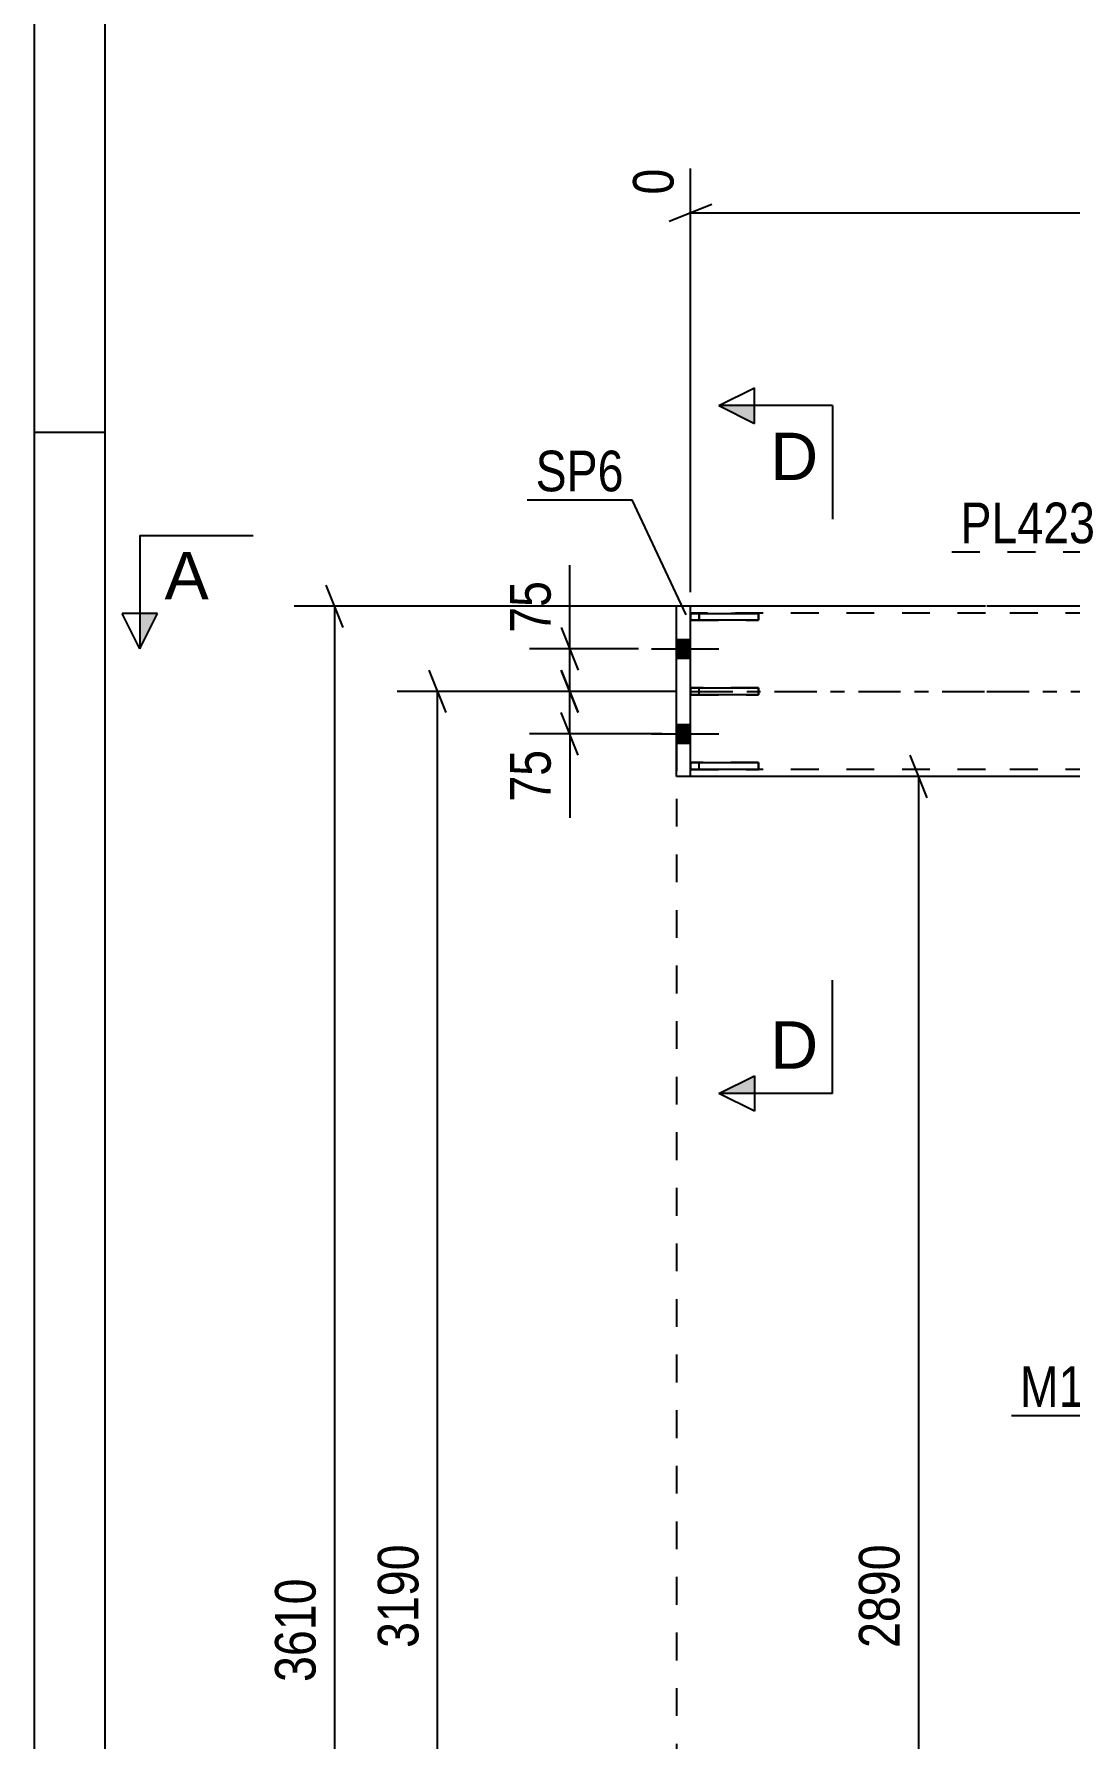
# Model space of a CAD drawing. Header units: millimetres. Extents: x -46 to 795, y -429 to 165.
# Drawn here: x -46.3 to 26.8, y -73.9 to 46.4 of the extents above; entities that cross this region are included whole.
import ezdxf

# ---------------------------------------------------------------- set-up
doc = ezdxf.new("R2010")
doc.units = ezdxf.units.MM
doc.linetypes.add('DXK_LINE_DOT2', pattern=[3.9198, 1.9599, -1.9599])
doc.linetypes.add('DXK_LINE_DOT3', pattern=[5.9187, 2.979, -0.9799, 0.9799, -0.9799])
doc.styles.add('Arial', font='ARIAL.TTF', dxfattribs={"height": 0.2})
doc.styles.add('Arial Narrow', font='ARIALN.TTF', dxfattribs={"height": 0.2})

# ---------------------------------------------------------------- blocks, each defined once
blk = doc.blocks.new('Unknown-761550471-1135')
at = {"color": 5, "linetype": 'Continuous'}
for p, q in [((-46.31, 165.26), (-46.31, -428.74)), ((-41.31, 160.26), (-41.31, -423.74)), ((-41.31, 18.26), (-46.31, 18.26))]:
    blk.add_line(p, q, dxfattribs=at)
blk = doc.blocks.new('Part-761550471-4881 - 4741')
at = {"color": 2, "linetype": 'Continuous'}
for p, q in [((-1, -6), (-1, 6)), ((0, 6), (-1, 6)), ((0, -6), (0, 6)), ((0, -6), (-1, -6))]:
    blk.add_line(p, q, dxfattribs=at)
blk = doc.blocks.new('Part-761550471-4994 - 4741')
at = {"color": 7, "linetype": 'DXK_LINE_DOT2'}
for p, q in [((4.8, -5.02), (0, -5.02)), ((0, -5.02), (0, -5.5)), ((0, -5.5), (4.8, -5.5)), ((0.6, -5.5), (0.6, -5.02)), ((4.8, -5.5), (4.8, -5.02))]:
    blk.add_line(p, q, dxfattribs=at)
blk = doc.blocks.new('Part-761550471-4995 - 4741')
at = {"color": 7, "linetype": 'DXK_LINE_DOT2'}
for p, q in [((4.8, 5.5), (0, 5.5)), ((0, 5.5), (0, 5.02)), ((0, 5.02), (4.8, 5.02)), ((0.6, 5.5), (0.6, 5.02)), ((4.8, 5.02), (4.8, 5.5))]:
    blk.add_line(p, q, dxfattribs=at)
blk = doc.blocks.new('Part-761550471-4996 - 4741')
at = {"color": 7, "linetype": 'DXK_LINE_DOT2'}
for p, q in [((4.8, 0.24), (0, 0.24)), ((0, 0.24), (0, -0.24)), ((0.6, -0.24), (0.6, 0.24)), ((4.8, -0.24), (4.8, 0.24)), ((0, -0.24), (4.8, -0.24))]:
    blk.add_line(p, q, dxfattribs=at)
blk = doc.blocks.new('Part-761550471-5002 - 4741')
at = {"color": 2, "linetype": 'Continuous'}
for p, q in [((20.8, 6), (0, 6)), ((85.04, 6), (20.9, 6)), ((20.8, -6), (0, -6)), ((36.9, -6), (20.9, -6))]:
    blk.add_line(p, q, dxfattribs=at)
at = {"color": 7, "linetype": 'DXK_LINE_DOT2'}
for p, q in [((0, -6), (0, 6)), ((20.8, 5.52), (0, 5.52)), ((608.54, 5.52), (20.9, 5.52)), ((20.8, -5.52), (0, -5.52)), ((608.54, -5.52), (20.9, -5.52))]:
    blk.add_line(p, q, dxfattribs=at)
at = {"color": 7, "linetype": 'DXK_LINE_DOT3'}
for p, q in [((0, 0), (20.8, 0)), ((20.9, 0), (608.54, 0))]:
    blk.add_line(p, q, dxfattribs=at)
blk = doc.blocks.new('Part-761550471-5035 - 4741')
at = {"color": 2, "linetype": 'Continuous'}
for p, q in [((0, -5.5), (0, -5.02)), ((0, -5.02), (4.8, -5.02)), ((4.8, -5.5), (0, -5.5)), ((4.8, -5.02), (4.8, -5.5))]:
    blk.add_line(p, q, dxfattribs=at)
at = {"color": 7, "linetype": 'DXK_LINE_DOT2'}
blk.add_line((0.6, -5.5), (0.6, -5.02), dxfattribs=at)
blk = doc.blocks.new('Part-761550471-5036 - 4741')
at = {"color": 2, "linetype": 'Continuous'}
for p, q in [((0, 5.5), (4.8, 5.5)), ((0, 5.5), (0, 5.02)), ((4.8, 5.02), (0, 5.02)), ((4.8, 5.5), (4.8, 5.02))]:
    blk.add_line(p, q, dxfattribs=at)
at = {"color": 7, "linetype": 'DXK_LINE_DOT2'}
blk.add_line((0.6, 5.02), (0.6, 5.5), dxfattribs=at)
blk = doc.blocks.new('Part-761550471-5037 - 4741')
at = {"color": 2, "linetype": 'Continuous'}
for p, q in [((0, 0.24), (4.8, 0.24)), ((0, 0.24), (0, -0.24)), ((4.8, 0.24), (4.8, -0.24)), ((4.8, -0.24), (0, -0.24))]:
    blk.add_line(p, q, dxfattribs=at)
at = {"color": 7, "linetype": 'DXK_LINE_DOT2'}
blk.add_line((0.6, -0.24), (0.6, 0.24), dxfattribs=at)
blk = doc.blocks.new('Bolt-761550471-5064 - 4741')
at = {"linetype": 'Continuous'}
for points in [[(-1, 3.66), (-1, 2.34), (0, 2.34), (0, 3.66)], [(-1, 3.66), (-1, 2.34), (0, 2.34), (0, 3.66)], [(-1, -2.34), (-1, -3.66), (0, -3.66), (0, -2.34)], [(-1, -2.34), (-1, -3.66), (0, -3.66), (0, -2.34)]]:
    blk.add_hatch(color=1, dxfattribs=at).paths.add_polyline_path(points)
at = {"color": 1, "linetype": 'Continuous'}
for p, q in [((-1, 3.66), (0, 3.66)), ((-1, 3.66), (0, 3.66)), ((-2.76, 3), (2, 3)), ((-2.76, 3), (2, 3)), ((-1, 2.34), (0, 2.34)), ((-1, 2.34), (0, 2.34)), ((-1, -2.34), (0, -2.34)), ((-1, -2.34), (0, -2.34)), ((-2.76, -3), (2, -3)), ((-2.76, -3), (2, -3)), ((-1, -3.66), (0, -3.66)), ((-1, -3.66), (0, -3.66))]:
    blk.add_line(p, q, dxfattribs=at)
blk = doc.blocks.new('Line-761550471-19227 - 4741')
at = {"color": 1, "linetype": 'DXK_LINE_DOT2'}
blk.add_line((-1, -3.66), (-1, -124.6), dxfattribs=at)
blk = doc.blocks.new('StraightDimension-761550471-6018 - 4741')
at = {"color": 7, "linetype": 'Continuous'}
for p, q in [((-9.12, 1.5), (-7.92, -1.5)), ((-1, 0), (-11.37, 0)), ((-8.52, -3), (-8.52, 0)), ((-7.92, -4.5), (-9.12, -1.5)), ((-2, -3), (-11.37, -3)), ((-8.52, -3), (-8.52, -8.91)), ((-8.52, -3), (-8.52, -8.91))]:
    blk.add_line(p, q, dxfattribs=at)
at = {"color": 0}
blk.add_wipeout([(-9.27, -3.53), (-13.47, -3.53), (-13.47, -8.38), (-9.27, -8.38)], dxfattribs=at)
at = {"color": 3, "style": 'Arial Narrow'}
blk.add_text('75', height=2.863, rotation=90.0002, dxfattribs=at).set_placement((-9.87, -7.78))
blk = doc.blocks.new('StraightDimension-761550471-18773 - 4741')
at = {"color": 7, "linetype": 'Continuous'}
for p, q in [((36.9, -5), (36.9, 42.35)), ((0, 7), (0, 36.87)), ((1.5, 34.34), (-1.5, 33.14)), ((0, 33.74), (36.9, 33.74)), ((35.4, 33.14), (38.4, 34.34))]:
    blk.add_line(p, q, dxfattribs=at)
at = {"color": 0, "linetype": 'Continuous'}
for points in [[(36.3, 42.95), (32.1, 42.95), (32.1, 34.44), (36.3, 34.44)], [(-0.6, 37.47), (-4.8, 37.47), (-4.8, 34.44), (-0.6, 34.44)]]:
    blk.add_wipeout(points, dxfattribs=at)
at = {"color": 3, "linetype": 'Continuous', "style": 'Arial Narrow'}
for s, height, p in [('1283', 2.863, (35.7, 35.04)), ('0', 2.86, (-1.2, 35.04))]:
    blk.add_text(s, height=height, rotation=90.0002, dxfattribs=at).set_placement(p)
blk = doc.blocks.new('StraightDimension-761550471-6027 - 4741')
at = {"color": 7, "linetype": 'Continuous'}
for p, q in [((-8.52, 3), (-8.52, 8.91)), ((-8.52, 3), (-8.52, 8.91)), ((-9.12, 4.5), (-7.92, 1.5)), ((-3.68, 3), (-11.37, 3)), ((-8.52, 0), (-8.52, 3)), ((-7.92, -1.5), (-9.12, 1.5)), ((-1, 0), (-11.37, 0))]:
    blk.add_line(p, q, dxfattribs=at)
at = {"color": 0}
blk.add_wipeout([(-9.27, 8.38), (-13.47, 8.38), (-13.47, 3.52), (-9.27, 3.52)], dxfattribs=at)
at = {"color": 3, "style": 'Arial Narrow'}
blk.add_text('75', height=2.863, rotation=90.0002, dxfattribs=at).set_placement((-9.87, 4.13))
blk = doc.blocks.new('StraightDimension-761550471-6037 - 4741')
at = {"color": 7, "linetype": 'Continuous'}
for p, q in [((-17.25, -1.5), (-18.45, 1.5)), ((-1, 0), (-20.7, 0)), ((-17.85, -127.6), (-17.85, 0))]:
    blk.add_line(p, q, dxfattribs=at)
at = {"color": 0}
blk.add_wipeout([(-18.6, -59.54), (-22.8, -59.54), (-22.8, -68.06), (-18.6, -68.06)], dxfattribs=at)
at = {"color": 3, "style": 'Arial Narrow'}
blk.add_text('3190', height=2.863, rotation=90.0002, dxfattribs=at).set_placement((-19.2, -67.46))
blk = doc.blocks.new('StraightDimension-761550471-19302 - 4741')
at = {"color": 7, "linetype": 'Continuous'}
for p, q in [((-24.5, 4.5), (-25.7, 7.5)), ((-0.4, 6), (-27.95, 6)), ((-25.1, -138.4), (-25.1, 6))]:
    blk.add_line(p, q, dxfattribs=at)
at = {"color": 0}
blk.add_wipeout([(-25.85, -61.94), (-30.05, -61.94), (-30.05, -70.46), (-25.85, -70.46)], dxfattribs=at)
at = {"color": 3, "style": 'Arial Narrow'}
blk.add_text('3610', height=2.863, rotation=90.0002, dxfattribs=at).set_placement((-26.45, -69.86))
blk = doc.blocks.new('StraightDimension-761550471-23186 - 4741')
at = {"color": 7, "linetype": 'Continuous'}
for p, q in [((16.69, -7.5), (15.49, -4.5)), ((35.9, -6), (13.24, -6)), ((16.09, -121.6), (16.09, -6)), ((15.49, -120.1), (16.69, -123.1)), ((35.9, -121.6), (13.24, -121.6))]:
    blk.add_line(p, q, dxfattribs=at)
at = {"color": 0}
blk.add_wipeout([(15.34, -59.54), (11.14, -59.54), (11.14, -68.06), (15.34, -68.06)], dxfattribs=at)
at = {"color": 3, "style": 'Arial Narrow'}
blk.add_text('2890', height=2.863, rotation=90.0002, dxfattribs=at).set_placement((14.74, -67.46))
blk = doc.blocks.new('Mark-761550471-4877 - 4741')
at = {"color": 0}
blk.add_wipeout([(-4.72, 14.11), (-4.72, 17.11), (-10.93, 17.11), (-10.93, 14.11)], dxfattribs=at)
blk.add_wipeout([(-4.72, 14.11), (-4.72, 17.11), (-10.93, 17.11), (-10.93, 14.11)], dxfattribs=at)
at = {"color": 30, "linetype": 'Continuous'}
for p in [(-11.53, 13.51), (-0.32, 5.39)]:
    blk.add_line(p, (-4.12, 13.51), dxfattribs=at)
at = {"color": 3, "style": 'Arial Narrow'}
blk.add_text('SP6', height=2.863, dxfattribs=at).set_placement((-10.93, 14.11))
blk = doc.blocks.new('Mark-761550471-5124 - 4741')
at = {"color": 0}
blk.add_wipeout([(33.28, -50.46), (33.28, -47.46), (23.23, -47.46), (23.23, -50.46)], dxfattribs=at)
blk.add_wipeout([(33.28, -50.46), (33.28, -47.46), (23.23, -47.46), (23.23, -50.46)], dxfattribs=at)
at = {"color": 30, "linetype": 'Continuous'}
for p in [(22.63, -51.06), (38.64, -54.49)]:
    blk.add_line(p, (33.88, -51.06), dxfattribs=at)
at = {"color": 3, "style": 'Arial Narrow'}
blk.add_text('M1304', height=2.863, dxfattribs=at).set_placement((23.23, -50.46))
blk = doc.blocks.new('SectionMark-761550471-6364 - 4741')
at = {"linetype": 'Continuous'}
blk.add_hatch(color=6, dxfattribs=at).paths.add_polyline_path([(-38.85, 5.5), (-37.6, 5.5), (-38.85, 3)])
at = {"color": 6, "linetype": 'Continuous'}
for p, q in [((-38.85, 11), (-30.85, 11)), ((-38.85, 11), (-38.85, 3)), ((-38.85, 3), (-40.1, 5.5)), ((-37.6, 5.5), (-40.1, 5.5)), ((-38.85, 3), (-37.6, 5.5))]:
    blk.add_line(p, q, dxfattribs=at)
at = {"color": 0, "linetype": 'Continuous'}
blk.add_wipeout([(-33.99, 6.5), (-33.99, 10), (-37.1, 10), (-37.1, 6.5)], dxfattribs=at)
at = {"color": 3, "linetype": 'Continuous', "style": 'Arial'}
blk.add_text('A', height=3.34, dxfattribs=at).set_placement((-37.1, 6.5))
blk = doc.blocks.new('MarkSet-761550471-6473 - 4741')
at = {"color": 0}
for points in [[(28.55, 10.45), (28.55, 13.45), (19.04, 13.45), (19.04, 10.45)], [(33.83, 10.45), (33.83, 13.45), (29.45, 13.45), (29.45, 10.45)]]:
    blk.add_wipeout(points, dxfattribs=at)
for points in [[(28.55, 10.45), (28.55, 13.45), (19.04, 13.45), (19.04, 10.45)], [(33.83, 10.45), (33.83, 13.45), (29.45, 13.45), (29.45, 10.45)]]:
    blk.add_wipeout(points, dxfattribs=at)
at = {"color": 30, "linetype": 'DXK_LINE_DOT2'}
for p in [(18.44, 9.85), (36.94, -7.23)]:
    blk.add_line(p, (34.43, 9.85), dxfattribs=at)
at = {"color": 3, "style": 'Arial Narrow'}
for s, p in [('PL423', (19.04, 10.45)), ('BS', (29.45, 10.45))]:
    blk.add_text(s, height=2.863, dxfattribs=at).set_placement(p)
blk = doc.blocks.new('SectionMark-761550471-23960 - 4741')
at = {"linetype": 'Continuous'}
for points in [[(4.5, 20.15), (4.5, 18.9), (2, 20.15)], [(4.5, -27.11), (4.5, -28.36), (2, -28.36)]]:
    blk.add_hatch(color=6, dxfattribs=at).paths.add_polyline_path(points)
at = {"color": 6, "linetype": 'Continuous'}
for p, q in [((2, 20.15), (4.5, 21.4)), ((4.5, 18.9), (4.5, 21.4)), ((10, 20.15), (2, 20.15)), ((2, 20.15), (4.5, 18.9)), ((10, 20.15), (10, 12.15)), ((10, -28.36), (10, -20.36)), ((2, -28.36), (4.5, -27.11)), ((4.5, -27.11), (4.5, -29.61)), ((10, -28.36), (2, -28.36)), ((4.5, -29.61), (2, -28.36))]:
    blk.add_line(p, q, dxfattribs=at)
at = {"color": 0, "linetype": 'Continuous'}
for points in [[(9, 14.9), (9, 18.4), (5.63, 18.4), (5.63, 14.9)], [(9, -26.61), (9, -23.11), (5.63, -23.11), (5.63, -26.61)]]:
    blk.add_wipeout(points, dxfattribs=at)
at = {"color": 3, "linetype": 'Continuous', "style": 'Arial'}
for p in [(5.63, 14.9), (5.63, -26.61)]:
    blk.add_text('D', height=3.34, dxfattribs=at).set_placement(p)

msp = doc.modelspace()

# ---------------------------------------------------------------- block references
for name in ['Unknown-761550471-1135', 'Part-761550471-5002 - 4741', 'Part-761550471-4881 - 4741', 'Part-761550471-4995 - 4741', 'Part-761550471-5036 - 4741', 'Bolt-761550471-5064 - 4741', 'Part-761550471-4996 - 4741', 'Part-761550471-5037 - 4741', 'Line-761550471-19227 - 4741', 'Part-761550471-4994 - 4741', 'Part-761550471-5035 - 4741']:
    msp.add_blockref(name, (0, 0))

# ---------------------------------------------------------------- next in the draw order: block references
msp.add_blockref('StraightDimension-761550471-6018 - 4741', (0, 0))

# ---------------------------------------------------------------- next in the draw order: block references
msp.add_blockref('StraightDimension-761550471-18773 - 4741', (0, 0))

# ---------------------------------------------------------------- next in the draw order: block references
for name in ['StraightDimension-761550471-6027 - 4741', 'StraightDimension-761550471-23186 - 4741']:
    msp.add_blockref(name, (0, 0))

# ---------------------------------------------------------------- next in the draw order: block references
for name in ['StraightDimension-761550471-6037 - 4741', 'Mark-761550471-5124 - 4741']:
    msp.add_blockref(name, (0, 0))

# ---------------------------------------------------------------- next in the draw order: block references
msp.add_blockref('StraightDimension-761550471-19302 - 4741', (0, 0))

# ---------------------------------------------------------------- next in the draw order: block references
msp.add_blockref('Mark-761550471-4877 - 4741', (0, 0))

# ---------------------------------------------------------------- next in the draw order: block references
msp.add_blockref('SectionMark-761550471-6364 - 4741', (0, 0))

# ---------------------------------------------------------------- next in the draw order: block references
for name in ['SectionMark-761550471-23960 - 4741', 'MarkSet-761550471-6473 - 4741']:
    msp.add_blockref(name, (0, 0))

doc.saveas('drawing.dxf')
